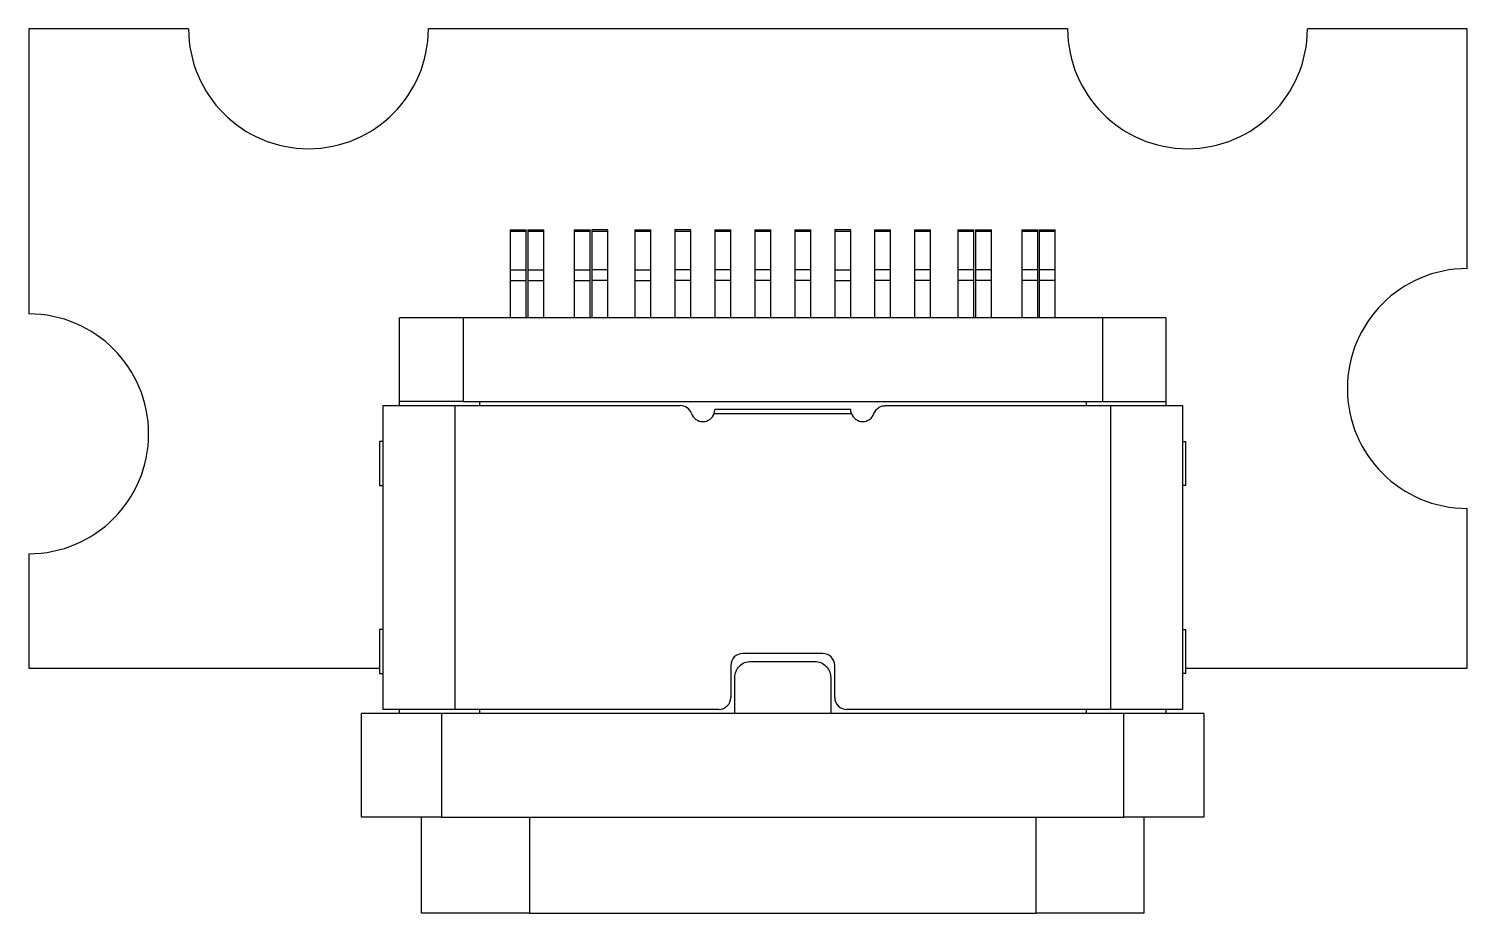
# Model space of a CAD drawing. Header units: millimetres. Extents: x -9.4 to 8.6, y 122.3 to 133.3.
import ezdxf

# ---------------------------------------------------------------- set-up
doc = ezdxf.new("R2010")
doc.units = ezdxf.units.MM

msp = doc.modelspace()

# ---------------------------------------------------------------- linework, layer by layer
at = {"color": 7, "linetype": 'Continuous', "lineweight": 25}
for p, q in [((-9.435, 133.346), (-9.435, 129.779)), ((-7.435, 133.346), (-9.435, 133.346)), ((3.565, 133.346), (-4.435, 133.346)), ((8.565, 133.346), (6.565, 133.346)), ((8.565, 130.346), (8.565, 133.346)), ((-3.41, 130.832), (-3.41, 130.332)), ((-3.41, 130.832), (-3.21, 130.832)), ((-3.21, 130.812), (-3.41, 130.812)), ((-3.21, 130.332), (-3.21, 130.832)), ((-3.19, 130.832), (-3.19, 130.332)), ((-3.19, 130.832), (-2.99, 130.832)), ((-2.99, 130.812), (-3.19, 130.812)), ((-2.99, 130.332), (-2.99, 130.832)), ((-2.61, 130.832), (-2.61, 130.332)), ((-2.61, 130.832), (-2.41, 130.832)), ((-2.41, 130.812), (-2.61, 130.812)), ((-2.41, 130.332), (-2.41, 130.832)), ((-2.39, 130.832), (-2.39, 130.332)), ((-2.19, 130.832), (-2.39, 130.832)), ((-2.19, 130.812), (-2.39, 130.812)), ((-2.19, 130.332), (-2.19, 130.832)), ((-1.85, 130.832), (-1.85, 130.332)), ((-1.85, 130.832), (-1.65, 130.832)), ((-1.65, 130.812), (-1.85, 130.812)), ((-1.65, 130.332), (-1.65, 130.832)), ((-1.35, 130.832), (-1.35, 130.332)), ((-1.15, 130.832), (-1.35, 130.832)), ((-1.15, 130.812), (-1.35, 130.812)), ((-1.15, 130.332), (-1.15, 130.832)), ((-0.85, 130.832), (-0.85, 130.332)), ((-0.85, 130.832), (-0.65, 130.832)), ((-0.65, 130.812), (-0.85, 130.812)), ((-0.65, 130.332), (-0.65, 130.832)), ((-0.35, 130.832), (-0.35, 130.332)), ((-0.35, 130.832), (-0.15, 130.832)), ((-0.15, 130.812), (-0.35, 130.812)), ((-0.15, 130.332), (-0.15, 130.832)), ((0.15, 130.832), (0.15, 130.332)), ((0.15, 130.832), (0.35, 130.832)), ((0.35, 130.812), (0.15, 130.812)), ((0.35, 130.332), (0.35, 130.832)), ((0.65, 130.832), (0.65, 130.332)), ((0.85, 130.832), (0.65, 130.832)), ((0.85, 130.812), (0.65, 130.812)), ((0.85, 130.332), (0.85, 130.832)), ((1.15, 130.832), (1.15, 130.332)), ((1.15, 130.832), (1.35, 130.832)), ((1.35, 130.812), (1.15, 130.812)), ((1.35, 130.332), (1.35, 130.832)), ((1.65, 130.832), (1.65, 130.332)), ((1.65, 130.832), (1.85, 130.832)), ((1.85, 130.812), (1.65, 130.812)), ((1.85, 130.332), (1.85, 130.832)), ((2.19, 130.832), (2.19, 130.332)), ((2.19, 130.832), (2.39, 130.832)), ((2.39, 130.812), (2.19, 130.812)), ((2.39, 130.332), (2.39, 130.832)), ((2.41, 130.832), (2.41, 130.332)), ((2.41, 130.832), (2.61, 130.832)), ((2.61, 130.812), (2.41, 130.812)), ((2.61, 130.332), (2.61, 130.832)), ((2.99, 130.832), (2.99, 130.332)), ((2.99, 130.832), (3.19, 130.832)), ((3.19, 130.812), (2.99, 130.812)), ((3.19, 130.332), (3.19, 130.832)), ((3.21, 130.832), (3.21, 130.332)), ((3.21, 130.832), (3.41, 130.832)), ((3.41, 130.812), (3.21, 130.812)), ((3.41, 130.332), (3.41, 130.832)), ((-3.41, 130.332), (-3.21, 130.332)), ((-3.19, 130.332), (-2.99, 130.332)), ((-2.61, 130.332), (-2.41, 130.332)), ((-2.19, 130.332), (-2.39, 130.332)), ((-1.85, 130.332), (-1.65, 130.332)), ((-1.15, 130.332), (-1.35, 130.332)), ((-0.65, 130.332), (-0.85, 130.332)), ((-0.15, 130.332), (-0.35, 130.332)), ((0.35, 130.332), (0.15, 130.332)), ((0.65, 130.332), (0.85, 130.332)), ((1.35, 130.332), (1.15, 130.332)), ((1.85, 130.332), (1.65, 130.332)), ((2.39, 130.332), (2.19, 130.332)), ((2.61, 130.332), (2.41, 130.332)), ((3.19, 130.332), (2.99, 130.332)), ((3.41, 130.332), (3.21, 130.332)), ((-3.41, 130.196), (-3.21, 130.196)), ((-3.41, 130.196), (-3.41, 129.732)), ((-3.21, 129.732), (-3.21, 130.196)), ((-3.19, 130.196), (-2.99, 130.196)), ((-3.19, 130.196), (-3.19, 129.732)), ((-2.99, 129.732), (-2.99, 130.196)), ((-2.61, 130.196), (-2.41, 130.196)), ((-2.61, 130.196), (-2.61, 129.732)), ((-2.41, 129.732), (-2.41, 130.196)), ((-2.19, 130.196), (-2.39, 130.196)), ((-2.39, 130.196), (-2.39, 129.732)), ((-2.19, 129.732), (-2.19, 130.196)), ((-1.85, 130.196), (-1.65, 130.196)), ((-1.85, 130.196), (-1.85, 129.732)), ((-1.65, 129.732), (-1.65, 130.196)), ((-1.15, 130.196), (-1.35, 130.196)), ((-1.35, 130.196), (-1.35, 129.732)), ((-1.15, 129.732), (-1.15, 130.196)), ((-0.65, 130.196), (-0.85, 130.196)), ((-0.85, 130.196), (-0.85, 129.732)), ((-0.65, 129.732), (-0.65, 130.196)), ((-0.15, 130.196), (-0.35, 130.196)), ((-0.35, 130.196), (-0.35, 129.732)), ((-0.15, 129.732), (-0.15, 130.196)), ((0.35, 130.196), (0.15, 130.196)), ((0.15, 130.196), (0.15, 129.732)), ((0.35, 129.732), (0.35, 130.196)), ((0.65, 130.196), (0.85, 130.196)), ((0.65, 130.196), (0.65, 129.732)), ((0.85, 129.732), (0.85, 130.196)), ((1.35, 130.196), (1.15, 130.196)), ((1.15, 130.196), (1.15, 129.732)), ((1.35, 129.732), (1.35, 130.196)), ((1.85, 130.196), (1.65, 130.196)), ((1.65, 130.196), (1.65, 129.732)), ((1.85, 129.732), (1.85, 130.196)), ((2.39, 130.196), (2.19, 130.196)), ((2.19, 130.196), (2.19, 129.732)), ((2.39, 129.732), (2.39, 130.196)), ((2.61, 130.196), (2.41, 130.196)), ((2.41, 130.196), (2.41, 129.732)), ((2.61, 129.732), (2.61, 130.196)), ((3.19, 130.196), (2.99, 130.196)), ((2.99, 130.196), (2.99, 129.732)), ((3.19, 129.732), (3.19, 130.196)), ((3.41, 130.196), (3.21, 130.196)), ((3.21, 130.196), (3.21, 129.732)), ((3.41, 129.732), (3.41, 130.196)), ((-4.795, 128.632), (-4.795, 129.732)), ((-4, 129.732), (-4, 128.682)), ((4, 129.732), (-4, 129.732)), ((4, 129.732), (4, 128.682)), ((4.795, 129.732), (4.795, 128.632)), ((-5, 124.832), (-5, 128.632)), ((-4.1, 124.832), (-4.1, 128.632)), ((-4.1, 128.632), (-1.283, 128.632)), ((-4, 128.682), (4, 128.682)), ((-0.859, 128.532), (0.859, 128.532)), ((0.85, 128.582), (-0.85, 128.582)), ((1.283, 128.632), (4.1, 128.632)), ((4.1, 128.632), (4.1, 124.832)), ((5, 128.632), (5, 124.832)), ((-5.045, 128.182), (-5.045, 127.632)), ((-5, 128.182), (-5.045, 128.182)), ((5, 128.182), (5.045, 128.182)), ((5.045, 127.632), (5.045, 128.182)), ((-5.045, 127.632), (-5, 127.632)), ((5.045, 127.632), (5, 127.632)), ((8.565, 125.346), (8.565, 127.346)), ((-9.435, 126.779), (-9.435, 125.346)), ((-5.045, 125.832), (-5.045, 125.282)), ((-5, 125.832), (-5.045, 125.832)), ((5, 125.832), (5.045, 125.832)), ((5.045, 125.282), (5.045, 125.832)), ((0.5, 125.532), (-0.5, 125.532)), ((-9.435, 125.346), (-5.045, 125.346)), ((-5.045, 125.282), (-5, 125.282)), ((-0.65, 125.382), (-0.65, 124.982)), ((-0.4, 125.432), (0.4, 125.432)), ((0.65, 124.982), (0.65, 125.382)), ((5.045, 125.282), (5, 125.282)), ((5.045, 125.346), (8.565, 125.346)), ((-0.6, 124.782), (-0.6, 125.232)), ((0.6, 125.232), (0.6, 124.782)), ((-5.27, 123.482), (-5.27, 124.782)), ((-4.795, 124.782), (-4.795, 124.832)), ((-4.27, 124.782), (-4.27, 123.482)), ((4.27, 124.782), (-4.27, 124.782)), ((-0.8, 124.832), (-4.1, 124.832)), ((4.1, 124.832), (0.8, 124.832)), ((4.27, 123.482), (4.27, 124.782)), ((4.795, 124.832), (4.795, 124.782)), ((5.27, 124.782), (5.27, 123.482)), ((-4.52, 122.282), (-4.52, 123.482)), ((-4.27, 123.482), (4.27, 123.482)), ((-3.17, 123.482), (-3.17, 122.282)), ((3.17, 122.282), (3.17, 123.482)), ((4.52, 123.482), (4.52, 122.282)), ((-3.17, 122.282), (3.17, 122.282))]:
    msp.add_line(p, q, dxfattribs=at)
at = {"color": 8, "linetype": 'Continuous', "lineweight": 25}
for p, q in [((-3.795, 128.682), (-3.795, 128.632)), ((3.795, 128.682), (3.795, 128.632)), ((-3.795, 124.832), (-3.795, 124.782)), ((3.795, 124.832), (3.795, 124.782))]:
    msp.add_line(p, q, dxfattribs=at)
at = {"color": 7, "linetype": 'Continuous', "lineweight": 25}
for centre, start, end in [((-5.935, 133.346), 180, 0), ((5.065, 133.346), 180, 0), ((8.565, 128.846), 90, 270), ((-9.435, 128.279), 270, 90)]:
    msp.add_arc(centre, 1.5, start, end, dxfattribs=at)
for points, knots in [([(-3.41, 130.332), (-3.41, 130.316), (-3.41, 130.299), (-3.41, 130.283), (-3.41, 130.267), (-3.41, 130.252), (-3.41, 130.239), (-3.41, 130.226), (-3.41, 130.214), (-3.41, 130.205), (-3.41, 130.202), (-3.41, 130.199), (-3.41, 130.196)], [0, 0, 0, 0, 0.0000503657, 0.0000503657, 0.0000503657, 0.0001007314, 0.0001007314, 0.0001007314, 0.0001510971, 0.0001510971, 0.0001510971, 0.0001692128, 0.0001692128, 0.0001692128, 0.0001692128]), ([(-3.21, 130.196), (-3.21, 130.203), (-3.21, 130.213), (-3.21, 130.225), (-3.21, 130.237), (-3.21, 130.251), (-3.21, 130.266), (-3.21, 130.281), (-3.21, 130.297), (-3.21, 130.314), (-3.21, 130.32), (-3.21, 130.326), (-3.21, 130.332)], [0, 0, 0, 0, 0.0000503657, 0.0000503657, 0.0000503657, 0.0001007314, 0.0001007314, 0.0001007314, 0.0001510971, 0.0001510971, 0.0001510971, 0.0001692128, 0.0001692128, 0.0001692128, 0.0001692128]), ([(-3.19, 130.332), (-3.19, 130.316), (-3.19, 130.299), (-3.19, 130.283), (-3.19, 130.267), (-3.19, 130.252), (-3.19, 130.239), (-3.19, 130.226), (-3.19, 130.214), (-3.19, 130.205), (-3.19, 130.202), (-3.19, 130.199), (-3.19, 130.196)], [0, 0, 0, 0, 0.0000503657, 0.0000503657, 0.0000503657, 0.0001007314, 0.0001007314, 0.0001007314, 0.0001510971, 0.0001510971, 0.0001510971, 0.0001692128, 0.0001692128, 0.0001692128, 0.0001692128]), ([(-2.99, 130.196), (-2.99, 130.203), (-2.99, 130.213), (-2.99, 130.225), (-2.99, 130.237), (-2.99, 130.251), (-2.99, 130.266), (-2.99, 130.281), (-2.99, 130.297), (-2.99, 130.314), (-2.99, 130.32), (-2.99, 130.326), (-2.99, 130.332)], [0, 0, 0, 0, 0.0000503657, 0.0000503657, 0.0000503657, 0.0001007314, 0.0001007314, 0.0001007314, 0.0001510971, 0.0001510971, 0.0001510971, 0.0001692128, 0.0001692128, 0.0001692128, 0.0001692128]), ([(-2.61, 130.332), (-2.61, 130.316), (-2.61, 130.299), (-2.61, 130.283), (-2.61, 130.267), (-2.61, 130.252), (-2.61, 130.239), (-2.61, 130.226), (-2.61, 130.214), (-2.61, 130.205), (-2.61, 130.202), (-2.61, 130.199), (-2.61, 130.196)], [0, 0, 0, 0, 0.0000503657, 0.0000503657, 0.0000503657, 0.0001007314, 0.0001007314, 0.0001007314, 0.0001510971, 0.0001510971, 0.0001510971, 0.0001692128, 0.0001692128, 0.0001692128, 0.0001692128]), ([(-2.41, 130.196), (-2.41, 130.203), (-2.41, 130.213), (-2.41, 130.225), (-2.41, 130.237), (-2.41, 130.251), (-2.41, 130.266), (-2.41, 130.281), (-2.41, 130.297), (-2.41, 130.314), (-2.41, 130.32), (-2.41, 130.326), (-2.41, 130.332)], [0, 0, 0, 0, 0.0000503657, 0.0000503657, 0.0000503657, 0.0001007314, 0.0001007314, 0.0001007314, 0.0001510971, 0.0001510971, 0.0001510971, 0.0001692128, 0.0001692128, 0.0001692128, 0.0001692128]), ([(-2.39, 130.332), (-2.39, 130.316), (-2.39, 130.299), (-2.39, 130.283), (-2.39, 130.267), (-2.39, 130.252), (-2.39, 130.239), (-2.39, 130.226), (-2.39, 130.214), (-2.39, 130.205), (-2.39, 130.202), (-2.39, 130.199), (-2.39, 130.196)], [0, 0, 0, 0, 0.0000503657, 0.0000503657, 0.0000503657, 0.0001007314, 0.0001007314, 0.0001007314, 0.0001510971, 0.0001510971, 0.0001510971, 0.0001692128, 0.0001692128, 0.0001692128, 0.0001692128]), ([(-2.19, 130.196), (-2.19, 130.203), (-2.19, 130.213), (-2.19, 130.225), (-2.19, 130.237), (-2.19, 130.251), (-2.19, 130.266), (-2.19, 130.281), (-2.19, 130.297), (-2.19, 130.314), (-2.19, 130.32), (-2.19, 130.326), (-2.19, 130.332)], [0, 0, 0, 0, 0.0000503657, 0.0000503657, 0.0000503657, 0.0001007314, 0.0001007314, 0.0001007314, 0.0001510971, 0.0001510971, 0.0001510971, 0.0001692128, 0.0001692128, 0.0001692128, 0.0001692128]), ([(-1.85, 130.332), (-1.85, 130.316), (-1.85, 130.299), (-1.85, 130.283), (-1.85, 130.267), (-1.85, 130.252), (-1.85, 130.239), (-1.85, 130.226), (-1.85, 130.214), (-1.85, 130.205), (-1.85, 130.202), (-1.85, 130.199), (-1.85, 130.196)], [0, 0, 0, 0, 0.0000503657, 0.0000503657, 0.0000503657, 0.0001007314, 0.0001007314, 0.0001007314, 0.0001510971, 0.0001510971, 0.0001510971, 0.0001692128, 0.0001692128, 0.0001692128, 0.0001692128]), ([(-1.65, 130.196), (-1.65, 130.203), (-1.65, 130.213), (-1.65, 130.225), (-1.65, 130.237), (-1.65, 130.251), (-1.65, 130.266), (-1.65, 130.281), (-1.65, 130.297), (-1.65, 130.314), (-1.65, 130.32), (-1.65, 130.326), (-1.65, 130.332)], [0, 0, 0, 0, 0.0000503657, 0.0000503657, 0.0000503657, 0.0001007314, 0.0001007314, 0.0001007314, 0.0001510971, 0.0001510971, 0.0001510971, 0.0001692128, 0.0001692128, 0.0001692128, 0.0001692128]), ([(-1.35, 130.332), (-1.35, 130.316), (-1.35, 130.299), (-1.35, 130.283), (-1.35, 130.267), (-1.35, 130.252), (-1.35, 130.239), (-1.35, 130.226), (-1.35, 130.214), (-1.35, 130.205), (-1.35, 130.202), (-1.35, 130.199), (-1.35, 130.196)], [0, 0, 0, 0, 0.0000503657, 0.0000503657, 0.0000503657, 0.0001007314, 0.0001007314, 0.0001007314, 0.0001510971, 0.0001510971, 0.0001510971, 0.0001692128, 0.0001692128, 0.0001692128, 0.0001692128]), ([(-1.15, 130.196), (-1.15, 130.203), (-1.15, 130.213), (-1.15, 130.225), (-1.15, 130.237), (-1.15, 130.251), (-1.15, 130.266), (-1.15, 130.281), (-1.15, 130.297), (-1.15, 130.314), (-1.15, 130.32), (-1.15, 130.326), (-1.15, 130.332)], [0, 0, 0, 0, 0.0000503657, 0.0000503657, 0.0000503657, 0.0001007314, 0.0001007314, 0.0001007314, 0.0001510971, 0.0001510971, 0.0001510971, 0.0001692128, 0.0001692128, 0.0001692128, 0.0001692128]), ([(-0.85, 130.332), (-0.85, 130.316), (-0.85, 130.299), (-0.85, 130.283), (-0.85, 130.267), (-0.85, 130.252), (-0.85, 130.239), (-0.85, 130.226), (-0.85, 130.214), (-0.85, 130.205), (-0.85, 130.202), (-0.85, 130.199), (-0.85, 130.196)], [0, 0, 0, 0, 0.0000503657, 0.0000503657, 0.0000503657, 0.0001007314, 0.0001007314, 0.0001007314, 0.0001510971, 0.0001510971, 0.0001510971, 0.0001692128, 0.0001692128, 0.0001692128, 0.0001692128]), ([(-0.65, 130.196), (-0.65, 130.203), (-0.65, 130.213), (-0.65, 130.225), (-0.65, 130.237), (-0.65, 130.251), (-0.65, 130.266), (-0.65, 130.281), (-0.65, 130.297), (-0.65, 130.314), (-0.65, 130.32), (-0.65, 130.326), (-0.65, 130.332)], [0, 0, 0, 0, 0.0000503657, 0.0000503657, 0.0000503657, 0.0001007314, 0.0001007314, 0.0001007314, 0.0001510971, 0.0001510971, 0.0001510971, 0.0001692128, 0.0001692128, 0.0001692128, 0.0001692128]), ([(-0.35, 130.332), (-0.35, 130.316), (-0.35, 130.299), (-0.35, 130.283), (-0.35, 130.267), (-0.35, 130.252), (-0.35, 130.239), (-0.35, 130.226), (-0.35, 130.214), (-0.35, 130.205), (-0.35, 130.202), (-0.35, 130.199), (-0.35, 130.196)], [0, 0, 0, 0, 0.0000503657, 0.0000503657, 0.0000503657, 0.0001007314, 0.0001007314, 0.0001007314, 0.0001510971, 0.0001510971, 0.0001510971, 0.0001692128, 0.0001692128, 0.0001692128, 0.0001692128]), ([(-0.15, 130.196), (-0.15, 130.203), (-0.15, 130.213), (-0.15, 130.225), (-0.15, 130.237), (-0.15, 130.251), (-0.15, 130.266), (-0.15, 130.281), (-0.15, 130.297), (-0.15, 130.314), (-0.15, 130.32), (-0.15, 130.326), (-0.15, 130.332)], [0, 0, 0, 0, 0.0000503657, 0.0000503657, 0.0000503657, 0.0001007314, 0.0001007314, 0.0001007314, 0.0001510971, 0.0001510971, 0.0001510971, 0.0001692128, 0.0001692128, 0.0001692128, 0.0001692128]), ([(0.15, 130.332), (0.15, 130.316), (0.15, 130.299), (0.15, 130.283), (0.15, 130.267), (0.15, 130.252), (0.15, 130.239), (0.15, 130.226), (0.15, 130.214), (0.15, 130.205), (0.15, 130.202), (0.15, 130.199), (0.15, 130.196)], [0, 0, 0, 0, 0.0000503657, 0.0000503657, 0.0000503657, 0.0001007314, 0.0001007314, 0.0001007314, 0.0001510971, 0.0001510971, 0.0001510971, 0.0001692128, 0.0001692128, 0.0001692128, 0.0001692128]), ([(0.35, 130.196), (0.35, 130.203), (0.35, 130.213), (0.35, 130.225), (0.35, 130.237), (0.35, 130.251), (0.35, 130.266), (0.35, 130.281), (0.35, 130.297), (0.35, 130.314), (0.35, 130.32), (0.35, 130.326), (0.35, 130.332)], [0, 0, 0, 0, 0.0000503657, 0.0000503657, 0.0000503657, 0.0001007314, 0.0001007314, 0.0001007314, 0.0001510971, 0.0001510971, 0.0001510971, 0.0001692128, 0.0001692128, 0.0001692128, 0.0001692128]), ([(0.65, 130.332), (0.65, 130.316), (0.65, 130.299), (0.65, 130.283), (0.65, 130.267), (0.65, 130.252), (0.65, 130.239), (0.65, 130.226), (0.65, 130.214), (0.65, 130.205), (0.65, 130.202), (0.65, 130.199), (0.65, 130.196)], [0, 0, 0, 0, 0.0000503657, 0.0000503657, 0.0000503657, 0.0001007314, 0.0001007314, 0.0001007314, 0.0001510971, 0.0001510971, 0.0001510971, 0.0001692128, 0.0001692128, 0.0001692128, 0.0001692128]), ([(0.85, 130.196), (0.85, 130.203), (0.85, 130.213), (0.85, 130.225), (0.85, 130.237), (0.85, 130.251), (0.85, 130.266), (0.85, 130.281), (0.85, 130.297), (0.85, 130.314), (0.85, 130.32), (0.85, 130.326), (0.85, 130.332)], [0, 0, 0, 0, 0.0000503657, 0.0000503657, 0.0000503657, 0.0001007314, 0.0001007314, 0.0001007314, 0.0001510971, 0.0001510971, 0.0001510971, 0.0001692128, 0.0001692128, 0.0001692128, 0.0001692128]), ([(1.15, 130.332), (1.15, 130.316), (1.15, 130.299), (1.15, 130.283), (1.15, 130.267), (1.15, 130.252), (1.15, 130.239), (1.15, 130.226), (1.15, 130.214), (1.15, 130.205), (1.15, 130.202), (1.15, 130.199), (1.15, 130.196)], [0, 0, 0, 0, 0.0000503657, 0.0000503657, 0.0000503657, 0.0001007314, 0.0001007314, 0.0001007314, 0.0001510971, 0.0001510971, 0.0001510971, 0.0001692128, 0.0001692128, 0.0001692128, 0.0001692128]), ([(1.35, 130.196), (1.35, 130.203), (1.35, 130.213), (1.35, 130.225), (1.35, 130.237), (1.35, 130.251), (1.35, 130.266), (1.35, 130.281), (1.35, 130.297), (1.35, 130.314), (1.35, 130.32), (1.35, 130.326), (1.35, 130.332)], [0, 0, 0, 0, 0.0000503657, 0.0000503657, 0.0000503657, 0.0001007314, 0.0001007314, 0.0001007314, 0.0001510971, 0.0001510971, 0.0001510971, 0.0001692128, 0.0001692128, 0.0001692128, 0.0001692128]), ([(1.65, 130.332), (1.65, 130.316), (1.65, 130.299), (1.65, 130.283), (1.65, 130.267), (1.65, 130.252), (1.65, 130.239), (1.65, 130.226), (1.65, 130.214), (1.65, 130.205), (1.65, 130.202), (1.65, 130.199), (1.65, 130.196)], [0, 0, 0, 0, 0.0000503657, 0.0000503657, 0.0000503657, 0.0001007314, 0.0001007314, 0.0001007314, 0.0001510971, 0.0001510971, 0.0001510971, 0.0001692128, 0.0001692128, 0.0001692128, 0.0001692128]), ([(1.85, 130.196), (1.85, 130.203), (1.85, 130.213), (1.85, 130.225), (1.85, 130.237), (1.85, 130.251), (1.85, 130.266), (1.85, 130.281), (1.85, 130.297), (1.85, 130.314), (1.85, 130.32), (1.85, 130.326), (1.85, 130.332)], [0, 0, 0, 0, 0.0000503657, 0.0000503657, 0.0000503657, 0.0001007314, 0.0001007314, 0.0001007314, 0.0001510971, 0.0001510971, 0.0001510971, 0.0001692128, 0.0001692128, 0.0001692128, 0.0001692128]), ([(2.19, 130.332), (2.19, 130.316), (2.19, 130.299), (2.19, 130.283), (2.19, 130.267), (2.19, 130.252), (2.19, 130.239), (2.19, 130.226), (2.19, 130.214), (2.19, 130.205), (2.19, 130.202), (2.19, 130.199), (2.19, 130.196)], [0, 0, 0, 0, 0.0000503657, 0.0000503657, 0.0000503657, 0.0001007314, 0.0001007314, 0.0001007314, 0.0001510971, 0.0001510971, 0.0001510971, 0.0001692128, 0.0001692128, 0.0001692128, 0.0001692128]), ([(2.39, 130.196), (2.39, 130.203), (2.39, 130.213), (2.39, 130.225), (2.39, 130.237), (2.39, 130.251), (2.39, 130.266), (2.39, 130.281), (2.39, 130.297), (2.39, 130.314), (2.39, 130.32), (2.39, 130.326), (2.39, 130.332)], [0, 0, 0, 0, 0.0000503657, 0.0000503657, 0.0000503657, 0.0001007314, 0.0001007314, 0.0001007314, 0.0001510971, 0.0001510971, 0.0001510971, 0.0001692128, 0.0001692128, 0.0001692128, 0.0001692128]), ([(2.41, 130.332), (2.41, 130.316), (2.41, 130.299), (2.41, 130.283), (2.41, 130.267), (2.41, 130.252), (2.41, 130.239), (2.41, 130.226), (2.41, 130.214), (2.41, 130.205), (2.41, 130.202), (2.41, 130.199), (2.41, 130.196)], [0, 0, 0, 0, 0.0000503657, 0.0000503657, 0.0000503657, 0.0001007314, 0.0001007314, 0.0001007314, 0.0001510971, 0.0001510971, 0.0001510971, 0.0001692128, 0.0001692128, 0.0001692128, 0.0001692128]), ([(2.61, 130.196), (2.61, 130.203), (2.61, 130.213), (2.61, 130.225), (2.61, 130.237), (2.61, 130.251), (2.61, 130.266), (2.61, 130.281), (2.61, 130.297), (2.61, 130.314), (2.61, 130.32), (2.61, 130.326), (2.61, 130.332)], [0, 0, 0, 0, 0.0000503657, 0.0000503657, 0.0000503657, 0.0001007314, 0.0001007314, 0.0001007314, 0.0001510971, 0.0001510971, 0.0001510971, 0.0001692128, 0.0001692128, 0.0001692128, 0.0001692128]), ([(2.99, 130.332), (2.99, 130.316), (2.99, 130.299), (2.99, 130.283), (2.99, 130.267), (2.99, 130.252), (2.99, 130.239), (2.99, 130.226), (2.99, 130.214), (2.99, 130.205), (2.99, 130.202), (2.99, 130.199), (2.99, 130.196)], [0, 0, 0, 0, 0.0000503657, 0.0000503657, 0.0000503657, 0.0001007314, 0.0001007314, 0.0001007314, 0.0001510971, 0.0001510971, 0.0001510971, 0.0001692128, 0.0001692128, 0.0001692128, 0.0001692128]), ([(3.19, 130.196), (3.19, 130.203), (3.19, 130.213), (3.19, 130.225), (3.19, 130.237), (3.19, 130.251), (3.19, 130.266), (3.19, 130.281), (3.19, 130.297), (3.19, 130.314), (3.19, 130.32), (3.19, 130.326), (3.19, 130.332)], [0, 0, 0, 0, 0.0000503657, 0.0000503657, 0.0000503657, 0.0001007314, 0.0001007314, 0.0001007314, 0.0001510971, 0.0001510971, 0.0001510971, 0.0001692128, 0.0001692128, 0.0001692128, 0.0001692128]), ([(3.21, 130.332), (3.21, 130.316), (3.21, 130.299), (3.21, 130.283), (3.21, 130.267), (3.21, 130.252), (3.21, 130.239), (3.21, 130.226), (3.21, 130.214), (3.21, 130.205), (3.21, 130.202), (3.21, 130.199), (3.21, 130.196)], [0, 0, 0, 0, 0.0000503657, 0.0000503657, 0.0000503657, 0.0001007314, 0.0001007314, 0.0001007314, 0.0001510971, 0.0001510971, 0.0001510971, 0.0001692128, 0.0001692128, 0.0001692128, 0.0001692128]), ([(3.41, 130.196), (3.41, 130.203), (3.41, 130.213), (3.41, 130.225), (3.41, 130.237), (3.41, 130.251), (3.41, 130.266), (3.41, 130.281), (3.41, 130.297), (3.41, 130.314), (3.41, 130.32), (3.41, 130.326), (3.41, 130.332)], [0, 0, 0, 0, 0.0000503657, 0.0000503657, 0.0000503657, 0.0001007314, 0.0001007314, 0.0001007314, 0.0001510971, 0.0001510971, 0.0001510971, 0.0001692128, 0.0001692128, 0.0001692128, 0.0001692128]), ([(-4, 129.732), (-4.077, 129.732), (-4.153, 129.732), (-4.301, 129.732), (-4.375, 129.732), (-4.58, 129.732), (-4.701, 129.732), (-4.795, 129.732)], [0, 0, 0, 0, 0.25, 0.25, 0.5, 0.5, 1, 1, 1, 1]), ([(4.795, 129.732), (4.748, 129.732), (4.695, 129.732), (4.578, 129.732), (4.512, 129.732), (4.307, 129.732), (4.154, 129.732), (4, 129.732)], [0, 0, 0, 0, 0.25, 0.25, 0.5, 0.5, 1, 1, 1, 1]), ([(-5, 128.632), (-4.999, 128.632), (-4.998, 128.632), (-4.984, 128.632), (-4.963, 128.632), (-4.923, 128.632), (-4.853, 128.632), (-4.74, 128.632), (-4.603, 128.632), (-4.447, 128.632), (-4.277, 128.632), (-4.159, 128.632), (-4.1, 128.632)], [0, 0, 0, 0, 0.062856, 0.125104, 0.187358, 0.250227, 0.375171, 0.500151, 0.625095, 0.750075, 0.875029, 1, 1, 1, 1]), ([(-4, 128.682), (-4.077, 128.682), (-4.153, 128.682), (-4.301, 128.682), (-4.375, 128.682), (-4.58, 128.682), (-4.701, 128.682), (-4.795, 128.682)], [0, 0, 0, 0, 0.25, 0.25, 0.5, 0.5, 1, 1, 1, 1]), ([(-1.141, 128.532), (-1.152, 128.562), (-1.171, 128.587), (-1.222, 128.623), (-1.252, 128.632), (-1.283, 128.632)], [0, 0, 0, 0, 0.5, 0.5, 1, 1, 1, 1]), ([(-1.141, 128.532), (-1.131, 128.503), (-1.112, 128.478), (-1.061, 128.442), (-1.031, 128.432), (-1, 128.432)], [0, 0, 0, 0, 0.5, 0.5, 1, 1, 1, 1]), ([(-1, 128.432), (-0.969, 128.432), (-0.939, 128.442), (-0.888, 128.478), (-0.869, 128.503), (-0.859, 128.532)], [0, 0, 0, 0, 0.5, 0.5, 1, 1, 1, 1]), ([(0.859, 128.532), (0.856, 128.54), (0.851, 128.557), (0.85, 128.574), (0.85, 128.582)], [0, 0, 0, 0, 0.496387, 1, 1, 1, 1]), ([(0.859, 128.532), (0.869, 128.503), (0.888, 128.478), (0.939, 128.442), (0.969, 128.432), (1, 128.432)], [0, 0, 0, 0, 0.5, 0.5, 1, 1, 1, 1]), ([(1, 128.432), (1.031, 128.432), (1.061, 128.442), (1.112, 128.478), (1.131, 128.503), (1.141, 128.532)], [0, 0, 0, 0, 0.5, 0.5, 1, 1, 1, 1]), ([(1.141, 128.532), (1.145, 128.542), (1.153, 128.561), (1.172, 128.585), (1.199, 128.609), (1.237, 128.628), (1.267, 128.631), (1.283, 128.632)], [0, 0, 0, 0, 0.168003, 0.332421, 0.500548, 0.750204, 1, 1, 1, 1]), ([(4, 128.682), (4.077, 128.682), (4.153, 128.682), (4.301, 128.682), (4.375, 128.682), (4.58, 128.682), (4.701, 128.682), (4.795, 128.682)], [0, 0, 0, 0, 0.25, 0.25, 0.5, 0.5, 1, 1, 1, 1]), ([(4.1, 128.632), (4.13, 128.632), (4.189, 128.632), (4.276, 128.632), (4.362, 128.632), (4.472, 128.632), (4.603, 128.632), (4.74, 128.632), (4.854, 128.632), (4.936, 128.632), (4.99, 128.632), (4.997, 128.632), (5, 128.632)], [0, 0, 0, 0, 0.0628555, 0.1251044, 0.1873578, 0.2502267, 0.3751709, 0.500151, 0.6250952, 0.7500753, 0.8750287, 1, 1, 1, 1]), ([(-0.6, 125.232), (-0.6, 125.285), (-0.578, 125.337), (-0.505, 125.411), (-0.453, 125.432), (-0.4, 125.432)], [0, 0, 0, 0, 0.5, 0.5, 1, 1, 1, 1]), ([(0.4, 125.432), (0.453, 125.432), (0.504, 125.411), (0.578, 125.337), (0.6, 125.285), (0.6, 125.232)], [0, 0, 0, 0, 0.5, 0.5, 1, 1, 1, 1]), ([(0.65, 124.982), (0.65, 124.943), (0.666, 124.904), (0.722, 124.848), (0.76, 124.832), (0.8, 124.832)], [0, 0, 0, 0, 0.5, 0.5, 1, 1, 1, 1]), ([(-4.27, 124.782), (-4.402, 124.782), (-4.532, 124.782), (-4.774, 124.782), (-4.885, 124.782), (-5.161, 124.782), (-5.27, 124.782), (-5.27, 124.782)], [0, 0, 0, 0, 0.25, 0.25, 0.5, 0.5, 1, 1, 1, 1]), ([(5, 124.832), (5, 124.832), (4.905, 124.832), (4.568, 124.832), (4.339, 124.832), (4.1, 124.832)], [0, 0, 0, 0, 0.5, 0.5, 1, 1, 1, 1]), ([(5.27, 124.782), (5.27, 124.782), (5.244, 124.782), (5.144, 124.782), (5.07, 124.782), (4.793, 124.782), (4.534, 124.782), (4.27, 124.782)], [0, 0, 0, 0, 0.25, 0.25, 0.5, 0.5, 1, 1, 1, 1]), ([(-4.27, 123.482), (-4.402, 123.482), (-4.532, 123.482), (-4.774, 123.482), (-4.885, 123.482), (-5.161, 123.482), (-5.27, 123.482), (-5.27, 123.482)], [0, 0, 0, 0, 0.25, 0.25, 0.5, 0.5, 1, 1, 1, 1]), ([(5.27, 123.482), (5.27, 123.482), (5.244, 123.482), (5.144, 123.482), (5.07, 123.482), (4.793, 123.482), (4.534, 123.482), (4.27, 123.482)], [0, 0, 0, 0, 0.25, 0.25, 0.5, 0.5, 1, 1, 1, 1]), ([(-3.17, 122.282), (-3.348, 122.282), (-3.523, 122.282), (-3.768, 122.282), (-3.846, 122.282), (-3.993, 122.282), (-4.062, 122.282), (-4.249, 122.282), (-4.349, 122.282), (-4.484, 122.282), (-4.52, 122.282), (-4.52, 122.282)], [0, 0, 0, 0, 0.25, 0.25, 0.375, 0.375, 0.5, 0.5, 0.75, 0.75, 1, 1, 1, 1]), ([(4.52, 122.282), (4.52, 122.282), (4.485, 122.282), (4.383, 122.282), (4.342, 122.282), (4.244, 122.282), (4.187, 122.282), (4, 122.282), (3.85, 122.282), (3.525, 122.282), (3.348, 122.282), (3.17, 122.282)], [0, 0, 0, 0, 0.25, 0.25, 0.375, 0.375, 0.5, 0.5, 0.75, 0.75, 1, 1, 1, 1])]:
    msp.add_open_spline(points, degree=3, knots=knots, dxfattribs=at)
for points in [[(-0.859, 128.532), (-0.853, 128.548), (-0.85, 128.565), (-0.85, 128.582)], [(-0.5, 125.532), (-0.583, 125.532), (-0.65, 125.465), (-0.65, 125.382)], [(0.65, 125.382), (0.65, 125.465), (0.583, 125.532), (0.5, 125.532)], [(-0.8, 124.832), (-0.717, 124.832), (-0.65, 124.9), (-0.65, 124.982)], [(-4.1, 124.832), (-4.597, 124.832), (-5, 124.832), (-5, 124.832)]]:
    msp.add_open_spline(points, degree=3, dxfattribs=at)

doc.saveas('drawing.dxf')
